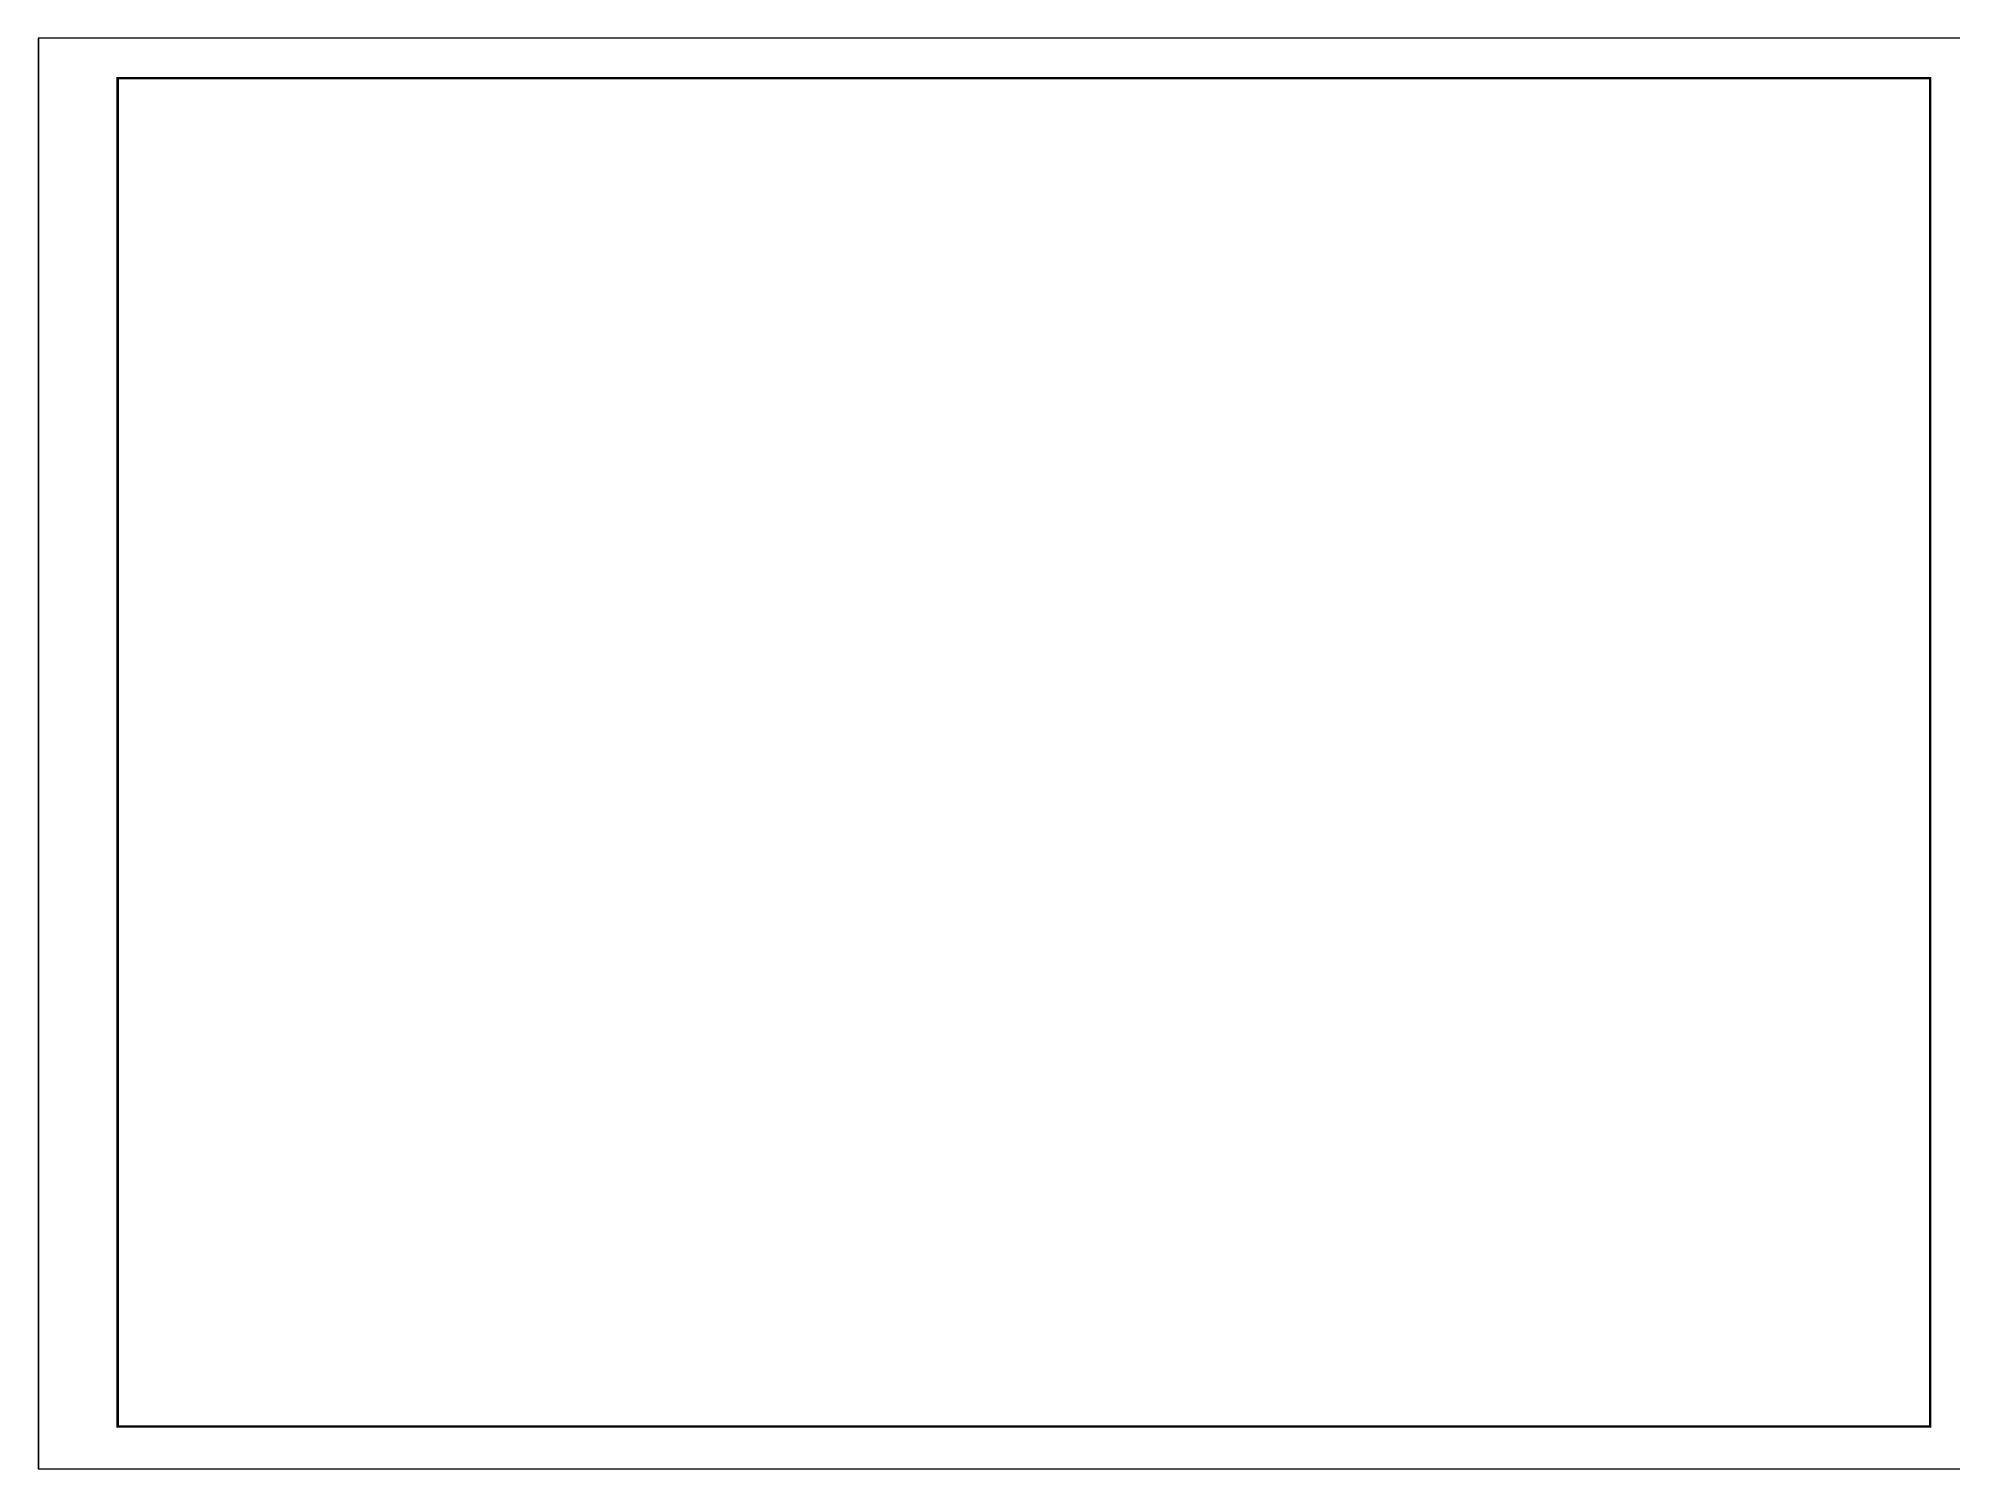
# Paper-space layout 'A0.02' of a CAD drawing. Header units: metres. Extents: x 0 to 576, y 0 to 279.
# Drawn here: x 0 to 373.9, y 0 to 279.2 of the extents above; entities that cross this region are included whole.
import ezdxf
from ezdxf.enums import TextEntityAlignment as Align

# ---------------------------------------------------------------- set-up
doc = ezdxf.new("R2010")
doc.units = ezdxf.units.M
for name, color, linetype, lineweight in [('A-WALLS', 1, 'Continuous', 25), ('BRD-LINES', 202, 'Continuous', 5), ('BRD-TEXT', 3, 'Continuous', 5)]:
    doc.layers.add(name, color=color, linetype=linetype, lineweight=lineweight)
doc.styles.get("Standard").update_dxf_attribs({"font": 'arial.ttf'})
doc.styles.add('TITLE BLOCK BIG', font='GOTHICBI.TTF', dxfattribs={"height": 0.1875})
doc.styles.add('TITLE BLOCK SMALL', font='verdana.ttf', dxfattribs={"height": 0.0625})

# ---------------------------------------------------------------- blocks, each defined once
blk = doc.blocks.new('*U43')
at = {"ltscale": 0.1}
blk.add_lwpolyline([(6.994, 0), (23.994, 0), (23.994, 11), (6.994, 11)], close=True, dxfattribs=at)
at = {"layer": 'BRD-LINES'}
blk.add_lwpolyline([(6.998, 0), (6.998, 11), (23.994, 11), (23.994, 0), (6.994, 0)], close=True, dxfattribs=at)
at = {"layer": 'BRD-LINES', "const_width": 0.0191}
blk.add_lwpolyline([(7.605, 10.694), (21.549, 10.694), (21.549, 0.324), (7.605, 0.324)], close=True, dxfattribs=at)
at = {"layer": 'BRD-TEXT', "ltscale": 0.1}
for tag, height, style, p in [('REV_1_DATE', 0.0382, 'TITLE BLOCK SMALL', (22.129, 8.405)), ('REV_2_DATE', 0.0382, 'TITLE BLOCK SMALL', (22.129, 8.304)), ('REV_3_DATE', 0.0382, 'TITLE BLOCK SMALL', (22.129, 8.204)), ('REV_4_DATE', 0.0382, 'TITLE BLOCK SMALL', (22.129, 8.103)), ('REV_5_DATE', 0.0382, 'TITLE BLOCK SMALL', (22.129, 8.002)), ('REV_6_DATE', 0.0382, 'TITLE BLOCK SMALL', (22.129, 7.902)), ('REV_7_DATE', 0.0382, 'TITLE BLOCK SMALL', (22.129, 7.801)), ('REV_8_DATE', 0.0382, 'TITLE BLOCK SMALL', (22.129, 7.7)), ('REV_9_DATE', 0.0382, 'TITLE BLOCK SMALL', (22.129, 7.599)), ('REV_10_DATE', 0.0382, 'TITLE BLOCK SMALL', (22.129, 7.485)), ('SHEET_NO', 0.115, 'TITLE BLOCK BIG', (23.261, 0.433))]:
    blk.add_attdef(tag, text='', height=height, dxfattribs=dict(at, style=style)).set_placement(p, align=Align.MIDDLE_CENTER)
at = {"layer": 'BRD-TEXT', "ltscale": 0.1, "style": 'TITLE BLOCK SMALL'}
for tag, p in [('REV_1_DETAIL', (22.367, 8.405)), ('REV_2_DETAIL', (22.367, 8.304)), ('REV_3_DETAIL', (22.367, 8.204)), ('REV_4_DETAIL', (22.367, 8.103)), ('REV_5_DETAIL', (22.367, 8.002)), ('REV_6_DETAIL', (22.367, 7.902)), ('REV_7_DETAIL', (22.367, 7.801)), ('REV_8_DETAIL', (22.367, 7.7)), ('REV_9_DETAIL', (22.367, 7.599)), ('REV_10_DETAIL', (22.367, 7.485))]:
    blk.add_attdef(tag, text='', height=0.0382, dxfattribs=at).set_placement(p, align=Align.MIDDLE_LEFT)
at = {"layer": 'BRD-TEXT', "ltscale": 0.1, "style": 'TITLE BLOCK BIG', "width": 0.85}
blk.add_attdef('PROJ_TITLE', text='', height=0.115, dxfattribs=at).set_placement((22.777, 2.585), align=Align.TOP_CENTER)
at = {"layer": 'BRD-TEXT', "ltscale": 0.1, "style": 'TITLE BLOCK BIG', "width": 1.108315}
blk.add_attdef('ADDRESS', text='', height=0.115, dxfattribs=at).set_placement((21.935, 2.1), (23.625, 2.1), align=Align.FIT)
at = {"layer": 'BRD-TEXT', "ltscale": 0.1, "style": 'TITLE BLOCK BIG'}
blk.add_attdef('CITY', text='', height=0.115, dxfattribs=at).set_placement((22.772, 2.037), align=Align.TOP_CENTER)
at = {"layer": 'BRD-TEXT', "lineweight": 30, "flags": 104}
blk.add_attdef('SHEET-TITLE', text='', height=0.115, dxfattribs=at).set_placement((22.769, 1.388), align=Align.MIDDLE_CENTER)
at = {"layer": 'BRD-TEXT', "ltscale": 0.1, "style": 'TITLE BLOCK SMALL'}
for tag, p in [('SCALE', (22.735, 0.841)), ('DATE', (22.735, 0.685)), ('DRAWN_BY', (22.735, 0.534)), ('CHECKED_BY', (22.735, 0.379))]:
    blk.add_attdef(tag, text='', height=0.0382, dxfattribs=at).set_placement(p, align=Align.MIDDLE_RIGHT)
for tag, p in [('JOB_NO', (23.622, 0.814)), ('PRINTED', (23.615, 0.656))]:
    blk.add_attdef(tag, text='', height=0.0382, dxfattribs=at).set_placement(p, align=Align.BOTTOM_RIGHT)

psp = doc.layouts.new('A0.02')

# ---------------------------------------------------------------- block references
at = {"layer": 'A-WALLS', "xscale": 25.38568427081577, "yscale": 25.38568427081577, "zscale": 25.38568427081577}
psp.add_blockref('*U43', (-177.59, 0), dxfattribs=at)

doc.saveas('drawing.dxf')
